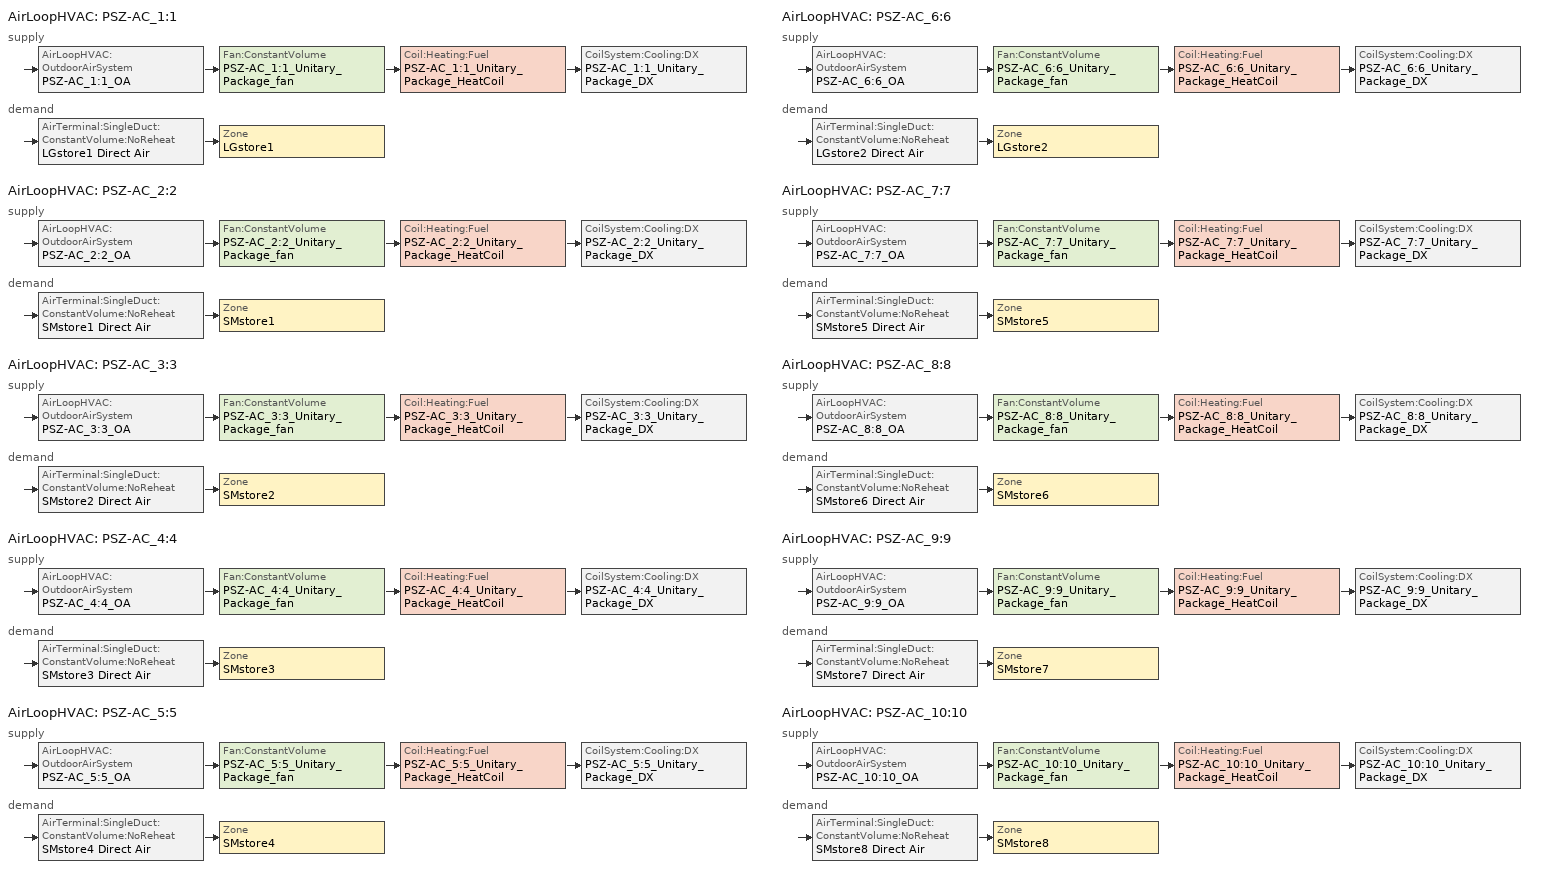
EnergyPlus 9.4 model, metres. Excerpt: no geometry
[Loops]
AirLoopHVAC 'PSZ-AC_1:1'
 supply: AirLoopHVAC:OutdoorAirSystem 'PSZ-AC_1:1_OA' > Fan:ConstantVolume 'PSZ-AC_1:1_Unitary_Package_fan' > Coil:Heating:Fuel 'PSZ-AC_1:1_Unitary_Package_HeatCoil' > CoilSystem:Cooling:DX 'PSZ-AC_1:1_Unitary_Package_DX'
 demand: AirTerminal:SingleDuct:ConstantVolume:NoReheat 'LGstore1 Direct Air' > Zone 'LGstore1'
AirLoopHVAC 'PSZ-AC_2:2'
 supply: AirLoopHVAC:OutdoorAirSystem 'PSZ-AC_2:2_OA' > Fan:ConstantVolume 'PSZ-AC_2:2_Unitary_Package_fan' > Coil:Heating:Fuel 'PSZ-AC_2:2_Unitary_Package_HeatCoil' > CoilSystem:Cooling:DX 'PSZ-AC_2:2_Unitary_Package_DX'
 demand: AirTerminal:SingleDuct:ConstantVolume:NoReheat 'SMstore1 Direct Air' > Zone 'SMstore1'
AirLoopHVAC 'PSZ-AC_3:3'
 supply: AirLoopHVAC:OutdoorAirSystem 'PSZ-AC_3:3_OA' > Fan:ConstantVolume 'PSZ-AC_3:3_Unitary_Package_fan' > Coil:Heating:Fuel 'PSZ-AC_3:3_Unitary_Package_HeatCoil' > CoilSystem:Cooling:DX 'PSZ-AC_3:3_Unitary_Package_DX'
 demand: AirTerminal:SingleDuct:ConstantVolume:NoReheat 'SMstore2 Direct Air' > Zone 'SMstore2'
AirLoopHVAC 'PSZ-AC_4:4'
 supply: AirLoopHVAC:OutdoorAirSystem 'PSZ-AC_4:4_OA' > Fan:ConstantVolume 'PSZ-AC_4:4_Unitary_Package_fan' > Coil:Heating:Fuel 'PSZ-AC_4:4_Unitary_Package_HeatCoil' > CoilSystem:Cooling:DX 'PSZ-AC_4:4_Unitary_Package_DX'
 demand: AirTerminal:SingleDuct:ConstantVolume:NoReheat 'SMstore3 Direct Air' > Zone 'SMstore3'
AirLoopHVAC 'PSZ-AC_5:5'
 supply: AirLoopHVAC:OutdoorAirSystem 'PSZ-AC_5:5_OA' > Fan:ConstantVolume 'PSZ-AC_5:5_Unitary_Package_fan' > Coil:Heating:Fuel 'PSZ-AC_5:5_Unitary_Package_HeatCoil' > CoilSystem:Cooling:DX 'PSZ-AC_5:5_Unitary_Package_DX'
 demand: AirTerminal:SingleDuct:ConstantVolume:NoReheat 'SMstore4 Direct Air' > Zone 'SMstore4'
AirLoopHVAC 'PSZ-AC_6:6'
 supply: AirLoopHVAC:OutdoorAirSystem 'PSZ-AC_6:6_OA' > Fan:ConstantVolume 'PSZ-AC_6:6_Unitary_Package_fan' > Coil:Heating:Fuel 'PSZ-AC_6:6_Unitary_Package_HeatCoil' > CoilSystem:Cooling:DX 'PSZ-AC_6:6_Unitary_Package_DX'
 demand: AirTerminal:SingleDuct:ConstantVolume:NoReheat 'LGstore2 Direct Air' > Zone 'LGstore2'
AirLoopHVAC 'PSZ-AC_7:7'
 supply: AirLoopHVAC:OutdoorAirSystem 'PSZ-AC_7:7_OA' > Fan:ConstantVolume 'PSZ-AC_7:7_Unitary_Package_fan' > Coil:Heating:Fuel 'PSZ-AC_7:7_Unitary_Package_HeatCoil' > CoilSystem:Cooling:DX 'PSZ-AC_7:7_Unitary_Package_DX'
 demand: AirTerminal:SingleDuct:ConstantVolume:NoReheat 'SMstore5 Direct Air' > Zone 'SMstore5'
AirLoopHVAC 'PSZ-AC_8:8'
 supply: AirLoopHVAC:OutdoorAirSystem 'PSZ-AC_8:8_OA' > Fan:ConstantVolume 'PSZ-AC_8:8_Unitary_Package_fan' > Coil:Heating:Fuel 'PSZ-AC_8:8_Unitary_Package_HeatCoil' > CoilSystem:Cooling:DX 'PSZ-AC_8:8_Unitary_Package_DX'
 demand: AirTerminal:SingleDuct:ConstantVolume:NoReheat 'SMstore6 Direct Air' > Zone 'SMstore6'
AirLoopHVAC 'PSZ-AC_9:9'
 supply: AirLoopHVAC:OutdoorAirSystem 'PSZ-AC_9:9_OA' > Fan:ConstantVolume 'PSZ-AC_9:9_Unitary_Package_fan' > Coil:Heating:Fuel 'PSZ-AC_9:9_Unitary_Package_HeatCoil' > CoilSystem:Cooling:DX 'PSZ-AC_9:9_Unitary_Package_DX'
 demand: AirTerminal:SingleDuct:ConstantVolume:NoReheat 'SMstore7 Direct Air' > Zone 'SMstore7'
AirLoopHVAC 'PSZ-AC_10:10'
 supply: AirLoopHVAC:OutdoorAirSystem 'PSZ-AC_10:10_OA' > Fan:ConstantVolume 'PSZ-AC_10:10_Unitary_Package_fan' > Coil:Heating:Fuel 'PSZ-AC_10:10_Unitary_Package_HeatCoil' > CoilSystem:Cooling:DX 'PSZ-AC_10:10_Unitary_Package_DX'
 demand: AirTerminal:SingleDuct:ConstantVolume:NoReheat 'SMstore8 Direct Air' > Zone 'SMstore8'
[AirLoopHVAC] Design supply air flow rate=Autosize
PSZ-AC_1:1; PSZ-AC_2:2; PSZ-AC_3:3; PSZ-AC_4:4; PSZ-AC_5:5; PSZ-AC_6:6; PSZ-AC_7:7; PSZ-AC_8:8; PSZ-AC_9:9; PSZ-AC_10:10
[AirTerminal:SingleDuct:ConstantVolume:NoReheat] Availability schedule=ALWAYS_ON; Maximum air flow rate=Autosize
LGstore1 Direct Air; LGstore2 Direct Air; SMstore1 Direct Air; SMstore2 Direct Air; SMstore3 Direct Air; SMstore4 Direct Air; SMstore5 Direct Air; SMstore6 Direct Air; SMstore7 Direct Air; SMstore8 Direct Air
[Coil:Cooling:DX:TwoSpeed] Availability schedule=ALWAYS_ON; High speed rated sensible heat ratio=0.79866; Low speed gross rated sensible heat ratio=0.79866
Name | Energy input ratio function of flow fraction curve | Energy input ratio function of temperature curve | High speed gross rated cooling cop | High speed gross rated total cooling capacity | High speed rated air flow rate | Low speed energy input ratio function of temperature curve | Low speed gross rated cooling cop | Low speed gross rated total cooling capacity | Low speed rated air flow rate | Low speed total cooling capacity function of temperature curve | Part load fraction correlation curve | Total cooling capacity function of flow fraction curve | Total cooling capacity function of temperature curve
PSZ-AC_1:1_Unitary_Package_CoolCoil | PSZ-AC_1:1_Unitary_PackagecoolEIRFFF | PSZ-AC_1:1_Unitary_PackagecoolEIRFT | 3.79883 | 29110.29 | 1.75855 | PSZ-AC_1:1_Unitary_PackagecoolEIRFT | 3.79883 | 14555.1 | 1.17237 | PSZ-AC_1:1_Unitary_PackagecoolCapFT | PSZ-AC_1:1_Unitary_PackagecoolPLR | PSZ-AC_1:1_Unitary_PackagecoolFFF | PSZ-AC_1:1_Unitary_PackagecoolCapFT
PSZ-AC_2:2_Unitary_Package_CoolCoil | PSZ-AC_2:2_Unitary_PackagecoolEIRFFF | PSZ-AC_2:2_Unitary_PackagecoolEIRFT | 4.11713 | 15746.92 | 0.95127 | PSZ-AC_2:2_Unitary_PackagecoolEIRFT | 4.11713 | 7873.46 | 0.63418 | PSZ-AC_2:2_Unitary_PackagecoolCapFT | PSZ-AC_2:2_Unitary_PackagecoolPLR | PSZ-AC_2:2_Unitary_PackagecoolFFF | PSZ-AC_2:2_Unitary_PackagecoolCapFT
PSZ-AC_3:3_Unitary_Package_CoolCoil | PSZ-AC_3:3_Unitary_PackagecoolEIRFFF | PSZ-AC_3:3_Unitary_PackagecoolEIRFT | 4.11713 | 16186.62 | 0.97783 | PSZ-AC_3:3_Unitary_PackagecoolEIRFT | 4.11713 | 8093.31 | 0.651887 | PSZ-AC_3:3_Unitary_PackagecoolCapFT | PSZ-AC_3:3_Unitary_PackagecoolPLR | PSZ-AC_3:3_Unitary_PackagecoolFFF | PSZ-AC_3:3_Unitary_PackagecoolCapFT
PSZ-AC_4:4_Unitary_Package_CoolCoil | PSZ-AC_4:4_Unitary_PackagecoolEIRFFF | PSZ-AC_4:4_Unitary_PackagecoolEIRFT | 4.11713 | 15930.19 | 0.96234 | PSZ-AC_4:4_Unitary_PackagecoolEIRFT | 4.11713 | 7965.095 | 0.64156 | PSZ-AC_4:4_Unitary_PackagecoolCapFT | PSZ-AC_4:4_Unitary_PackagecoolPLR | PSZ-AC_4:4_Unitary_PackagecoolFFF | PSZ-AC_4:4_Unitary_PackagecoolCapFT
PSZ-AC_5:5_Unitary_Package_CoolCoil | PSZ-AC_5:5_Unitary_PackagecoolEIRFFF | PSZ-AC_5:5_Unitary_PackagecoolEIRFT | 4.11713 | 15760.42 | 0.95209 | PSZ-AC_5:5_Unitary_PackagecoolEIRFT | 4.11713 | 7880.21 | 0.634727 | PSZ-AC_5:5_Unitary_PackagecoolCapFT | PSZ-AC_5:5_Unitary_PackagecoolPLR | PSZ-AC_5:5_Unitary_PackagecoolFFF | PSZ-AC_5:5_Unitary_PackagecoolCapFT
PSZ-AC_6:6_Unitary_Package_CoolCoil | PSZ-AC_6:6_Unitary_PackagecoolEIRFFF | PSZ-AC_6:6_Unitary_PackagecoolEIRFT | 3.79883 | 25839.45 | 1.56096 | PSZ-AC_6:6_Unitary_PackagecoolEIRFT | 3.79883 | 12919.7 | 1.04064 | PSZ-AC_6:6_Unitary_PackagecoolCapFT | PSZ-AC_6:6_Unitary_PackagecoolPLR | PSZ-AC_6:6_Unitary_PackagecoolFFF | PSZ-AC_6:6_Unitary_PackagecoolCapFT
PSZ-AC_7:7_Unitary_Package_CoolCoil | PSZ-AC_7:7_Unitary_PackagecoolEIRFFF | PSZ-AC_7:7_Unitary_PackagecoolEIRFT | 4.11713 | 13472.91 | 0.8139 | PSZ-AC_7:7_Unitary_PackagecoolEIRFT | 4.11713 | 6736.455 | 0.5426 | PSZ-AC_7:7_Unitary_PackagecoolCapFT | PSZ-AC_7:7_Unitary_PackagecoolPLR | PSZ-AC_7:7_Unitary_PackagecoolFFF | PSZ-AC_7:7_Unitary_PackagecoolCapFT
PSZ-AC_8:8_Unitary_Package_CoolCoil | PSZ-AC_8:8_Unitary_PackagecoolEIRFFF | PSZ-AC_8:8_Unitary_PackagecoolEIRFT | 4.11713 | 13385.83 | 0.80864 | PSZ-AC_8:8_Unitary_PackagecoolEIRFT | 4.11713 | 6692.915 | 0.539093 | PSZ-AC_8:8_Unitary_PackagecoolCapFT | PSZ-AC_8:8_Unitary_PackagecoolPLR | PSZ-AC_8:8_Unitary_PackagecoolFFF | PSZ-AC_8:8_Unitary_PackagecoolCapFT
PSZ-AC_9:9_Unitary_Package_CoolCoil | PSZ-AC_9:9_Unitary_PackagecoolEIRFFF | PSZ-AC_9:9_Unitary_PackagecoolEIRFT | 4.11713 | 13339.9 | 0.80586 | PSZ-AC_9:9_Unitary_PackagecoolEIRFT | 4.11713 | 6669.95 | 0.53724 | PSZ-AC_9:9_Unitary_PackagecoolCapFT | PSZ-AC_9:9_Unitary_PackagecoolPLR | PSZ-AC_9:9_Unitary_PackagecoolFFF | PSZ-AC_9:9_Unitary_PackagecoolCapFT
PSZ-AC_10:10_Unitary_Package_CoolCoil | PSZ-AC_10:10_Unitary_PackagecoolEIRFFF | PSZ-AC_10:10_Unitary_PackagecoolEIRFT | 4.11713 | 14498.3 | 0.87584 | PSZ-AC_10:10_Unitary_PackagecoolEIRFT | 4.11713 | 7249.15 | 0.583893 | PSZ-AC_10:10_Unitary_PackagecoolCapFT | PSZ-AC_10:10_Unitary_PackagecoolPLR | PSZ-AC_10:10_Unitary_PackagecoolFFF | PSZ-AC_10:10_Unitary_PackagecoolCapFT
[Coil:Heating:Fuel] Availability schedule=ALWAYS_ON; Burner efficiency=0.8; Fuel type=NaturalGas; Nominal capacity=Autosize
PSZ-AC_1:1_Unitary_Package_HeatCoil; PSZ-AC_2:2_Unitary_Package_HeatCoil; PSZ-AC_3:3_Unitary_Package_HeatCoil; PSZ-AC_4:4_Unitary_Package_HeatCoil; PSZ-AC_5:5_Unitary_Package_HeatCoil; PSZ-AC_6:6_Unitary_Package_HeatCoil; PSZ-AC_7:7_Unitary_Package_HeatCoil; PSZ-AC_8:8_Unitary_Package_HeatCoil; PSZ-AC_9:9_Unitary_Package_HeatCoil; PSZ-AC_10:10_Unitary_Package_HeatCoil
[CoilSystem:Cooling:DX] Availability schedule=ALWAYS_ON
Name | Cooling coil
PSZ-AC_1:1_Unitary_Package_DX | PSZ-AC_1:1_Unitary_Package_CoolCoil
PSZ-AC_2:2_Unitary_Package_DX | PSZ-AC_2:2_Unitary_Package_CoolCoil
PSZ-AC_3:3_Unitary_Package_DX | PSZ-AC_3:3_Unitary_Package_CoolCoil
PSZ-AC_4:4_Unitary_Package_DX | PSZ-AC_4:4_Unitary_Package_CoolCoil
PSZ-AC_5:5_Unitary_Package_DX | PSZ-AC_5:5_Unitary_Package_CoolCoil
PSZ-AC_6:6_Unitary_Package_DX | PSZ-AC_6:6_Unitary_Package_CoolCoil
PSZ-AC_7:7_Unitary_Package_DX | PSZ-AC_7:7_Unitary_Package_CoolCoil
PSZ-AC_8:8_Unitary_Package_DX | PSZ-AC_8:8_Unitary_Package_CoolCoil
PSZ-AC_9:9_Unitary_Package_DX | PSZ-AC_9:9_Unitary_Package_CoolCoil
PSZ-AC_10:10_Unitary_Package_DX | PSZ-AC_10:10_Unitary_Package_CoolCoil
[Controller:OutdoorAir] Economizer control action type=ModulateFlow; Economizer maximum limit dry bulb temperature=28; Economizer maximum limit enthalpy=64000; Economizer minimum limit dry bulb temperature=0; Lockout type=NoLockout; Maximum outdoor air flow rate=Autosize; Minimum limit type=FixedMinimum; Minimum outdoor air flow rate=Autosize
Name | Economizer control type | Maximum fraction of outdoor air schedule | Minimum outdoor air schedule
PSZ-AC_1:1_OA_Controller | DifferentialDryBulb | PSZ1_1_Timestep_Econ_Eff_SCH | Type1_MinOA_MotorizedDamper_SCH
PSZ-AC_2:2_OA_Controller | NoEconomizer | PSZ2_2_Timestep_Econ_Eff_SCH | Type1_MinOA_MotorizedDamper_SCH
PSZ-AC_3:3_OA_Controller | DifferentialDryBulb | PSZ3_3_Timestep_Econ_Eff_SCH | Type2_MinOA_MotorizedDamper_SCH
PSZ-AC_4:4_OA_Controller | DifferentialDryBulb | PSZ4_4_Timestep_Econ_Eff_SCH | Type2_MinOA_MotorizedDamper_SCH
PSZ-AC_5:5_OA_Controller | NoEconomizer | PSZ5_5_Timestep_Econ_Eff_SCH | Type2_MinOA_MotorizedDamper_SCH
PSZ-AC_6:6_OA_Controller | DifferentialDryBulb | PSZ6_6_Timestep_Econ_Eff_SCH | Type3_MinOA_MotorizedDamper_SCH
PSZ-AC_7:7_OA_Controller | NoEconomizer | PSZ7_7_Timestep_Econ_Eff_SCH | Type3_MinOA_MotorizedDamper_SCH
PSZ-AC_8:8_OA_Controller | NoEconomizer | PSZ8_8_Timestep_Econ_Eff_SCH | Type3_MinOA_MotorizedDamper_SCH
PSZ-AC_9:9_OA_Controller | NoEconomizer | PSZ9_9_Timestep_Econ_Eff_SCH | Type3_MinOA_MotorizedDamper_SCH
PSZ-AC_10:10_OA_Controller | NoEconomizer | PSZ10_10_Timestep_Econ_Eff_SCH | Type3_MinOA_MotorizedDamper_SCH
[DesignSpecification:OutdoorAir] Outdoor air flow per zone floor area=0.00118103; Outdoor air method=Flow/Area
SZ DSOA LGstore1; SZ DSOA LGstore2; SZ DSOA SMstore1; SZ DSOA SMstore2; SZ DSOA SMstore3; SZ DSOA SMstore4; SZ DSOA SMstore5; SZ DSOA SMstore6; SZ DSOA SMstore7; SZ DSOA SMstore8
[EnergyManagementSystem:Actuator] Actuated component control type=Fan Pressure Rise; Actuated component type=Fan
Name | Actuated component unique
PSZ1_1_Fan_Pressure | PSZ-AC_1:1_Unitary_Package_fan
PSZ2_2_Fan_Pressure | PSZ-AC_2:2_Unitary_Package_fan
PSZ3_3_Fan_Pressure | PSZ-AC_3:3_Unitary_Package_fan
PSZ4_4_Fan_Pressure | PSZ-AC_4:4_Unitary_Package_fan
PSZ5_5_Fan_Pressure | PSZ-AC_5:5_Unitary_Package_fan
PSZ6_6_Fan_Pressure | PSZ-AC_6:6_Unitary_Package_fan
PSZ7_7_Fan_Pressure | PSZ-AC_7:7_Unitary_Package_fan
PSZ8_8_Fan_Pressure | PSZ-AC_8:8_Unitary_Package_fan
PSZ9_9_Fan_Pressure | PSZ-AC_9:9_Unitary_Package_fan
PSZ10_10_Fan_Pressure | PSZ-AC_10:10_Unitary_Package_fan
[EnergyManagementSystem:InternalVariable]
Name | Internal data index key | Internal data type
LGSTORE1_Area | LGSTORE1 | Zone Floor Area
LGSTORE2_Area | LGSTORE2 | Zone Floor Area
PSZ1_1_DesignFlowMass | PSZ-AC_1:1_OA_CONTROLLER | Outdoor Air Controller Maximum Mass Flow Rate
PSZ1_1_Fan_DesignPressure | PSZ-AC_1:1_Unitary_Package_fan | Fan Nominal Pressure Rise
PSZ1_1_OADesignMass | PSZ-AC_1:1_OA_CONTROLLER | Outdoor Air Controller Minimum Mass Flow Rate
PSZ2_2_DesignFlowMass | PSZ-AC_2:2_OA_CONTROLLER | Outdoor Air Controller Maximum Mass Flow Rate
PSZ2_2_Fan_DesignPressure | PSZ-AC_2:2_Unitary_Package_fan | Fan Nominal Pressure Rise
PSZ2_2_OADesignMass | PSZ-AC_2:2_OA_CONTROLLER | Outdoor Air Controller Minimum Mass Flow Rate
PSZ3_3_DesignFlowMass | PSZ-AC_3:3_OA_CONTROLLER | Outdoor Air Controller Maximum Mass Flow Rate
PSZ3_3_Fan_DesignPressure | PSZ-AC_3:3_Unitary_Package_fan | Fan Nominal Pressure Rise
PSZ3_3_OADesignMass | PSZ-AC_3:3_OA_CONTROLLER | Outdoor Air Controller Minimum Mass Flow Rate
PSZ4_4_DesignFlowMass | PSZ-AC_4:4_OA_CONTROLLER | Outdoor Air Controller Maximum Mass Flow Rate
PSZ4_4_Fan_DesignPressure | PSZ-AC_4:4_Unitary_Package_fan | Fan Nominal Pressure Rise
PSZ4_4_OADesignMass | PSZ-AC_4:4_OA_CONTROLLER | Outdoor Air Controller Minimum Mass Flow Rate
PSZ5_5_DesignFlowMass | PSZ-AC_5:5_OA_CONTROLLER | Outdoor Air Controller Maximum Mass Flow Rate
PSZ5_5_Fan_DesignPressure | PSZ-AC_5:5_Unitary_Package_fan | Fan Nominal Pressure Rise
PSZ5_5_OADesignMass | PSZ-AC_5:5_OA_CONTROLLER | Outdoor Air Controller Minimum Mass Flow Rate
PSZ6_6_DesignFlowMass | PSZ-AC_6:6_OA_CONTROLLER | Outdoor Air Controller Maximum Mass Flow Rate
PSZ6_6_Fan_DesignPressure | PSZ-AC_6:6_Unitary_Package_fan | Fan Nominal Pressure Rise
PSZ6_6_OADesignMass | PSZ-AC_6:6_OA_CONTROLLER | Outdoor Air Controller Minimum Mass Flow Rate
PSZ7_7_DesignFlowMass | PSZ-AC_7:7_OA_CONTROLLER | Outdoor Air Controller Maximum Mass Flow Rate
PSZ7_7_Fan_DesignPressure | PSZ-AC_7:7_Unitary_Package_fan | Fan Nominal Pressure Rise
PSZ7_7_OADesignMass | PSZ-AC_7:7_OA_CONTROLLER | Outdoor Air Controller Minimum Mass Flow Rate
PSZ8_8_DesignFlowMass | PSZ-AC_8:8_OA_CONTROLLER | Outdoor Air Controller Maximum Mass Flow Rate
PSZ8_8_Fan_DesignPressure | PSZ-AC_8:8_Unitary_Package_fan | Fan Nominal Pressure Rise
PSZ8_8_OADesignMass | PSZ-AC_8:8_OA_CONTROLLER | Outdoor Air Controller Minimum Mass Flow Rate
PSZ9_9_DesignFlowMass | PSZ-AC_9:9_OA_CONTROLLER | Outdoor Air Controller Maximum Mass Flow Rate
PSZ9_9_Fan_DesignPressure | PSZ-AC_9:9_Unitary_Package_fan | Fan Nominal Pressure Rise
PSZ9_9_OADesignMass | PSZ-AC_9:9_OA_CONTROLLER | Outdoor Air Controller Minimum Mass Flow Rate
PSZ10_10_DesignFlowMass | PSZ-AC_10:10_OA_CONTROLLER | Outdoor Air Controller Maximum Mass Flow Rate
PSZ10_10_Fan_DesignPressure | PSZ-AC_10:10_Unitary_Package_fan | Fan Nominal Pressure Rise
PSZ10_10_OADesignMass | PSZ-AC_10:10_OA_CONTROLLER | Outdoor Air Controller Minimum Mass Flow Rate
SMSTORE1_Area | SMSTORE1 | Zone Floor Area
SMSTORE2_Area | SMSTORE2 | Zone Floor Area
SMSTORE3_Area | SMSTORE3 | Zone Floor Area
SMSTORE4_Area | SMSTORE4 | Zone Floor Area
SMSTORE5_Area | SMSTORE5 | Zone Floor Area
SMSTORE6_Area | SMSTORE6 | Zone Floor Area
SMSTORE7_Area | SMSTORE7 | Zone Floor Area
SMSTORE8_Area | SMSTORE8 | Zone Floor Area
[EnergyManagementSystem:Program]
PSZ4_4_Economizer_CTRL_Prog: SET PSZ4_4_Timestep_Econ_Eff = 0.7; SET PSZ4_4_MaxE = 0.7; SET PSZ4_4_DAT_Rqd = (PSZ4_4_DAT_Rqd*1.8) +32; SET OAT_F = (OAT_F*1.8) +32; SET OAwb_F = (OAwb_F*1.8) +32; IF PSZ4_4_OAFlowMass > (PSZ4_4_OADesignMass * PSZ4_4_OASch); SET PSZ4_4_Econo_Active = 1; ELSE; SET PSZ4_4_Econo_Active = 0; ENDIF; SET PSZ4_4_dT_Needed = 75 - PSZ4_4_DAT_Rqd; SET PSZ4_4_Cool_Des_dT = ((98*0.15) + (75*(1-0.15))) - 55; SET PSZ4_4_Cool_Load = PSZ4_4_dT_Needed/ PSZ4_4_Cool_Des_dT; IF PSZ4_4_Cool_Load > 1; SET PSZ4_4_Cool_Load = 1; ELSEIF PSZ4_4_Cool_Load < 0; SET PSZ4_4_Cool_Load = 0; ENDIF; IF PSZ4_4_Econo_Active == 1; SET PSZ4_4_Stage = PSZ4_4_Number_of_Stages; IF PSZ4_4_Stage == 2; IF PSZ4_4_Cool_Load < 0.6; SET PSZ4_4_Timestep_Econ_Eff = PSZ4_4_MaxE; ELSE; SET PSZ4_4_ECO_Eff = 0-2.18919863612305; SET PSZ4_4_ECO_Eff = PSZ4_4_ECO_Eff + (0-0.674461284910428 * PSZ4_4_Cool_Load); SET PSZ4_4_ECO_Eff = PSZ4_4_ECO_Eff + (0.000459106275872404 * (OAT_F^2)); SET PSZ4_4_ECO_Eff = PSZ4_4_ECO_Eff + (0-0.00000484778537945252 * (OAT_F^3)); SET PSZ4_4_ECO_Eff = PSZ4_4_ECO_Eff + (0.182915713033586 * OAwb_F); SET PSZ4_4_ECO_Eff = PSZ4_4_ECO_Eff + (0-0.00382838660261133 * (OAwb_F^2)); SET PSZ4_4_ECO_Eff = PSZ4_4_ECO_Eff + (0.0000255567460240583 * (OAwb_F^3)); SET PSZ4_4_Timestep_Econ_Eff = PSZ4_4_ECO_Eff; ENDIF; ELSE; SET PSZ4_4_ECO_Eff = 2.36337942464462; SET PSZ4_4_ECO_Eff = PSZ4_4_ECO_Eff + (0-0.409939515512619 * PSZ4_4_Cool_Load); SET PSZ4_4_ECO_Eff = PSZ4_4_ECO_Eff + (0-0.0565205596792225 * OAwb_F); SET PSZ4_4_ECO_Eff = PSZ4_4_ECO_Eff + (0-0.0000632612294169389 * (OAT_F^2)); SET PSZ4_4_Timestep_Econ_Eff = PSZ4_4_ECO_Eff + (0.000571724868775081 * (OAwb_F^2)); ENDIF; IF PSZ4_4_Timestep_Econ_Eff > PSZ4_4_MaxE; SET PSZ4_4_Timestep_Econ_Eff = PSZ4_4_MaxE; ELSEIF PSZ4_4_Timestep_Econ_Eff < (PSZ4_4_OADesignMass * PSZ4_4_OASch); SET PSZ4_4_Timestep_Econ_Eff = (PSZ4_4_OADesignMass * PSZ4_4_OASch); ENDIF; ENDIF
[EnergyManagementSystem:Sensor]
Name | Output variable or output meter index key | Output variable or output meter
LGSTORE1_LSr | LGSTORE1 | Zone Lights Electricity Rate
LGSTORE1_Occ_Sensor | LGSTORE1 | People Occupant Count
LGSTORE1_Temp | LGSTORE1 Air Node | System Node Temperature
LGSTORE2_LSr | LGSTORE2 | Zone Lights Electricity Rate
LGSTORE2_Occ_Sensor | LGSTORE2 | People Occupant Count
LGSTORE2_Temp | LGSTORE2 Air Node | System Node Temperature
PSZ1_1_Econo_Status | PSZ-AC_1:1 | Air System Outdoor Air Economizer Status
PSZ1_1_HeatingRTF | PSZ-AC_1:1_Unitary_Package_HeatCoil | Heating Coil Runtime Fraction
PSZ1_1_OAFlowMass | PSZ-AC_1:1_OAInlet Node | System Node Mass Flow Rate
PSZ1_1_RTF | PSZ-AC_1:1_Unitary_Package_CoolCoil | Cooling Coil Runtime Fraction
PSZ1_1_SpeedRatio | PSZ-AC_1:1_Unitary_Package_DX | Coil System Compressor Speed Ratio
PSZ2_2_Econo_Status | PSZ-AC_2:2 | Air System Outdoor Air Economizer Status
PSZ2_2_HeatingRTF | PSZ-AC_2:2_Unitary_Package_HeatCoil | Heating Coil Runtime Fraction
PSZ2_2_OAFlowMass | PSZ-AC_2:2_OAInlet Node | System Node Mass Flow Rate
PSZ2_2_RTF | PSZ-AC_2:2_Unitary_Package_CoolCoil | Cooling Coil Runtime Fraction
PSZ2_2_SpeedRatio | PSZ-AC_2:2_Unitary_Package_DX | Coil System Compressor Speed Ratio
PSZ3_3_Econo_Status | PSZ-AC_3:3 | Air System Outdoor Air Economizer Status
PSZ3_3_HeatingRTF | PSZ-AC_3:3_Unitary_Package_HeatCoil | Heating Coil Runtime Fraction
PSZ3_3_OAFlowMass | PSZ-AC_3:3_OAInlet Node | System Node Mass Flow Rate
PSZ3_3_RTF | PSZ-AC_3:3_Unitary_Package_CoolCoil | Cooling Coil Runtime Fraction
PSZ3_3_SpeedRatio | PSZ-AC_3:3_Unitary_Package_DX | Coil System Compressor Speed Ratio
PSZ4_4_Econo_Status | PSZ-AC_4:4 | Air System Outdoor Air Economizer Status
PSZ4_4_HeatingRTF | PSZ-AC_4:4_Unitary_Package_HeatCoil | Heating Coil Runtime Fraction
PSZ4_4_OAFlowMass | PSZ-AC_4:4_OAInlet Node | System Node Mass Flow Rate
PSZ4_4_RTF | PSZ-AC_4:4_Unitary_Package_CoolCoil | Cooling Coil Runtime Fraction
PSZ4_4_SpeedRatio | PSZ-AC_4:4_Unitary_Package_DX | Coil System Compressor Speed Ratio
PSZ5_5_Econo_Status | PSZ-AC_5:5 | Air System Outdoor Air Economizer Status
PSZ5_5_HeatingRTF | PSZ-AC_5:5_Unitary_Package_HeatCoil | Heating Coil Runtime Fraction
PSZ5_5_OAFlowMass | PSZ-AC_5:5_OAInlet Node | System Node Mass Flow Rate
PSZ5_5_RTF | PSZ-AC_5:5_Unitary_Package_CoolCoil | Cooling Coil Runtime Fraction
PSZ5_5_SpeedRatio | PSZ-AC_5:5_Unitary_Package_DX | Coil System Compressor Speed Ratio
PSZ6_6_Econo_Status | PSZ-AC_6:6 | Air System Outdoor Air Economizer Status
PSZ6_6_HeatingRTF | PSZ-AC_6:6_Unitary_Package_HeatCoil | Heating Coil Runtime Fraction
PSZ6_6_OAFlowMass | PSZ-AC_6:6_OAInlet Node | System Node Mass Flow Rate
PSZ6_6_RTF | PSZ-AC_6:6_Unitary_Package_CoolCoil | Cooling Coil Runtime Fraction
PSZ6_6_SpeedRatio | PSZ-AC_6:6_Unitary_Package_DX | Coil System Compressor Speed Ratio
PSZ7_7_Econo_Status | PSZ-AC_7:7 | Air System Outdoor Air Economizer Status
PSZ7_7_HeatingRTF | PSZ-AC_7:7_Unitary_Package_HeatCoil | Heating Coil Runtime Fraction
PSZ7_7_OAFlowMass | PSZ-AC_7:7_OAInlet Node | System Node Mass Flow Rate
PSZ7_7_RTF | PSZ-AC_7:7_Unitary_Package_CoolCoil | Cooling Coil Runtime Fraction
PSZ7_7_SpeedRatio | PSZ-AC_7:7_Unitary_Package_DX | Coil System Compressor Speed Ratio
PSZ8_8_Econo_Status | PSZ-AC_8:8 | Air System Outdoor Air Economizer Status
PSZ8_8_HeatingRTF | PSZ-AC_8:8_Unitary_Package_HeatCoil | Heating Coil Runtime Fraction
PSZ8_8_OAFlowMass | PSZ-AC_8:8_OAInlet Node | System Node Mass Flow Rate
PSZ8_8_RTF | PSZ-AC_8:8_Unitary_Package_CoolCoil | Cooling Coil Runtime Fraction
PSZ8_8_SpeedRatio | PSZ-AC_8:8_Unitary_Package_DX | Coil System Compressor Speed Ratio
PSZ9_9_Econo_Status | PSZ-AC_9:9 | Air System Outdoor Air Economizer Status
PSZ9_9_HeatingRTF | PSZ-AC_9:9_Unitary_Package_HeatCoil | Heating Coil Runtime Fraction
PSZ9_9_OAFlowMass | PSZ-AC_9:9_OAInlet Node | System Node Mass Flow Rate
PSZ9_9_RTF | PSZ-AC_9:9_Unitary_Package_CoolCoil | Cooling Coil Runtime Fraction
PSZ9_9_SpeedRatio | PSZ-AC_9:9_Unitary_Package_DX | Coil System Compressor Speed Ratio
PSZ10_10_Econo_Status | PSZ-AC_10:10 | Air System Outdoor Air Economizer Status
PSZ10_10_HeatingRTF | PSZ-AC_10:10_Unitary_Package_HeatCoil | Heating Coil Runtime Fraction
PSZ10_10_OAFlowMass | PSZ-AC_10:10_OAInlet Node | System Node Mass Flow Rate
PSZ10_10_RTF | PSZ-AC_10:10_Unitary_Package_CoolCoil | Cooling Coil Runtime Fraction
PSZ10_10_SpeedRatio | PSZ-AC_10:10_Unitary_Package_DX | Coil System Compressor Speed Ratio
SMSTORE1_LSr | SMSTORE1 | Zone Lights Electricity Rate
SMSTORE1_Occ_Sensor | SMSTORE1 | People Occupant Count
SMSTORE1_Temp | SMSTORE1 Air Node | System Node Temperature
SMSTORE2_LSr | SMSTORE2 | Zone Lights Electricity Rate
SMSTORE2_Occ_Sensor | SMSTORE2 | People Occupant Count
SMSTORE2_Temp | SMSTORE2 Air Node | System Node Temperature
SMSTORE3_LSr | SMSTORE3 | Zone Lights Electricity Rate
SMSTORE3_Occ_Sensor | SMSTORE3 | People Occupant Count
SMSTORE3_Temp | SMSTORE3 Air Node | System Node Temperature
SMSTORE4_LSr | SMSTORE4 | Zone Lights Electricity Rate
SMSTORE4_Occ_Sensor | SMSTORE4 | People Occupant Count
SMSTORE4_Temp | SMSTORE4 Air Node | System Node Temperature
SMSTORE5_LSr | SMSTORE5 | Zone Lights Electricity Rate
SMSTORE5_Occ_Sensor | SMSTORE5 | People Occupant Count
SMSTORE5_Temp | SMSTORE5 Air Node | System Node Temperature
SMSTORE6_LSr | SMSTORE6 | Zone Lights Electricity Rate
SMSTORE6_Occ_Sensor | SMSTORE6 | People Occupant Count
SMSTORE6_Temp | SMSTORE6 Air Node | System Node Temperature
SMSTORE7_LSr | SMSTORE7 | Zone Lights Electricity Rate
SMSTORE7_Occ_Sensor | SMSTORE7 | People Occupant Count
SMSTORE7_Temp | SMSTORE7 Air Node | System Node Temperature
SMSTORE8_LSr | SMSTORE8 | Zone Lights Electricity Rate
SMSTORE8_Occ_Sensor | SMSTORE8 | People Occupant Count
SMSTORE8_Temp | SMSTORE8 Air Node | System Node Temperature
[Fan:ConstantVolume] Maximum flow rate=Autosize; Motor in airstream fraction=1; Pressure rise=622.5
Name | Availability schedule | Fan total efficiency | Motor efficiency
PSZ-AC_1:1_Unitary_Package_fan | Type1_FAN_SCH | 0.58175 | 0.895
PSZ-AC_2:2_Unitary_Package_fan; PSZ-AC_3:3_Unitary_Package_fan; PSZ-AC_4:4_Unitary_Package_fan; PSZ-AC_5:5_Unitary_Package_fan | Type2_FAN_SCH | 0.56225 | 0.865
PSZ-AC_6:6_Unitary_Package_fan | Type3_FAN_SCH | 0.58175 | 0.895
PSZ-AC_7:7_Unitary_Package_fan; PSZ-AC_8:8_Unitary_Package_fan; PSZ-AC_9:9_Unitary_Package_fan; PSZ-AC_10:10_Unitary_Package_fan | Type3_FAN_SCH | 0.56225 | 0.865
[SetpointManager:MixedAir] Control variable=Temperature
Name | Setpoint node or nodelist
PSZ-AC_1:1_HeatC Temp Manager | PSZ-AC_1:1_Unitary_PackageCoolCoil air inlet
PSZ-AC_1:1_OAMixed Air Temp Manager | PSZ-AC_1:1_OA-PSZ-AC_1:1_Unitary_PackageNode
PSZ-AC_2:2_HeatC Temp Manager | PSZ-AC_2:2_Unitary_PackageCoolCoil air inlet
PSZ-AC_2:2_OAMixed Air Temp Manager | PSZ-AC_2:2_OA-PSZ-AC_2:2_Unitary_PackageNode
PSZ-AC_3:3_HeatC Temp Manager | PSZ-AC_3:3_Unitary_PackageCoolCoil air inlet
PSZ-AC_3:3_OAMixed Air Temp Manager | PSZ-AC_3:3_OA-PSZ-AC_3:3_Unitary_PackageNode
PSZ-AC_4:4_HeatC Temp Manager | PSZ-AC_4:4_Unitary_PackageCoolCoil air inlet
PSZ-AC_4:4_OAMixed Air Temp Manager | PSZ-AC_4:4_OA-PSZ-AC_4:4_Unitary_PackageNode
PSZ-AC_5:5_HeatC Temp Manager | PSZ-AC_5:5_Unitary_PackageCoolCoil air inlet
PSZ-AC_5:5_OAMixed Air Temp Manager | PSZ-AC_5:5_OA-PSZ-AC_5:5_Unitary_PackageNode
PSZ-AC_6:6_HeatC Temp Manager | PSZ-AC_6:6_Unitary_PackageCoolCoil air inlet
PSZ-AC_6:6_OAMixed Air Temp Manager | PSZ-AC_6:6_OA-PSZ-AC_6:6_Unitary_PackageNode
PSZ-AC_7:7_HeatC Temp Manager | PSZ-AC_7:7_Unitary_PackageCoolCoil air inlet
PSZ-AC_7:7_OAMixed Air Temp Manager | PSZ-AC_7:7_OA-PSZ-AC_7:7_Unitary_PackageNode
PSZ-AC_8:8_HeatC Temp Manager | PSZ-AC_8:8_Unitary_PackageCoolCoil air inlet
PSZ-AC_8:8_OAMixed Air Temp Manager | PSZ-AC_8:8_OA-PSZ-AC_8:8_Unitary_PackageNode
PSZ-AC_9:9_HeatC Temp Manager | PSZ-AC_9:9_Unitary_PackageCoolCoil air inlet
PSZ-AC_9:9_OAMixed Air Temp Manager | PSZ-AC_9:9_OA-PSZ-AC_9:9_Unitary_PackageNode
PSZ-AC_10:10_HeatC Temp Manager | PSZ-AC_10:10_Unitary_PackageCoolCoil air inlet
PSZ-AC_10:10_OAMixed Air Temp Manager | PSZ-AC_10:10_OA-PSZ-AC_10:10_Unitary_PackageNode
[SetpointManager:SingleZone:Reheat] Control variable=Temperature; Minimum supply air temperature=10
Name | Control zone | Maximum supply air temperature | Setpoint node or nodelist
SupAirTemp MngrLGstore1 | LGstore1 | 48.88 | PSZ-AC_1:1 Supply Equipment Outlet Node
SupAirTemp MngrLGstore2 | LGstore2 | 48.89 | PSZ-AC_6:6 Supply Equipment Outlet Node
SupAirTemp MngrSMstore1 | SMstore1 | 48.89 | PSZ-AC_2:2 Supply Equipment Outlet Node
SupAirTemp MngrSMstore2 | SMstore2 | 48.89 | PSZ-AC_3:3 Supply Equipment Outlet Node
SupAirTemp MngrSMstore3 | SMstore3 | 48.89 | PSZ-AC_4:4 Supply Equipment Outlet Node
SupAirTemp MngrSMstore4 | SMstore4 | 48.89 | PSZ-AC_5:5 Supply Equipment Outlet Node
SupAirTemp MngrSMstore5 | SMstore5 | 48.89 | PSZ-AC_7:7 Supply Equipment Outlet Node
SupAirTemp MngrSMstore6 | SMstore6 | 48.89 | PSZ-AC_8:8 Supply Equipment Outlet Node
SupAirTemp MngrSMstore7 | SMstore7 | 48.89 | PSZ-AC_9:9 Supply Equipment Outlet Node
SupAirTemp MngrSMstore8 | SMstore8 | 48.89 | PSZ-AC_10:10 Supply Equipment Outlet Node
[Sizing:System] 100 outdoor air in cooling=No; 100 outdoor air in heating=No; Central cooling capacity control method=OnOff; Central cooling design supply air humidity ratio=0.0085; Central cooling design supply air temperature=12.8; Central heating design supply air humidity ratio=0.008; Central heating design supply air temperature=40; Central heating maximum system air flow ratio=1; Cooling design capacity=Autosize; Cooling design capacity method=CoolingDesignCapacity; Cooling supply air flow rate=0; Cooling supply air flow rate method=DesignDay; Design outdoor air flow rate=Autosize; Heating design capacity=Autosize; Heating design capacity method=HeatingDesignCapacity; Heating supply air flow rate=0; Heating supply air flow rate method=DesignDay; Precool design humidity ratio=0.008; Precool design temperature=12.8; Preheat design humidity ratio=0.008; Preheat design temperature=7; System outdoor air method=ZoneSum; Type of load to size on=Sensible; Type of zone sum to use=NonCoincident; Zone maximum outdoor air fraction=1
PSZ-AC_1:1; PSZ-AC_2:2; PSZ-AC_3:3; PSZ-AC_4:4; PSZ-AC_5:5; PSZ-AC_6:6; PSZ-AC_7:7; PSZ-AC_8:8; PSZ-AC_9:9; PSZ-AC_10:10
[Sizing:Zone] Account for dedicated outdoor air system=No; Cooling design air flow method=DesignDay; Cooling design air flow rate=0; Cooling minimum air flow=0; Cooling minimum air flow fraction=0; Dedicated outdoor air high setpoint temperature for design=Autosize; Dedicated outdoor air low setpoint temperature for design=Autosize; Dedicated outdoor air system control strategy=NeutralSupplyAir; Heating design air flow method=DesignDay; Heating design air flow rate=0; Zone cooling design supply air humidity ratio=0.007; Zone cooling design supply air temperature=12.8; Zone cooling design supply air temperature input method=SupplyAirTemperature; Zone cooling sizing factor=0; Zone heating design supply air humidity ratio=0.008; Zone heating design supply air temperature=40; Zone heating design supply air temperature input method=SupplyAirTemperature; Zone heating sizing factor=0
Name | Design specification outdoor air object
LGstore1 | SZ DSOA LGstore1
SMstore1 | SZ DSOA SMstore1
SMstore2 | SZ DSOA SMstore2
SMstore3 | SZ DSOA SMstore3
SMstore4 | SZ DSOA SMstore4
LGstore2 | SZ DSOA LGstore2
SMstore5 | SZ DSOA SMstore5
SMstore6 | SZ DSOA SMstore6
SMstore7 | SZ DSOA SMstore7
SMstore8 | SZ DSOA SMstore8
[ThermostatSetpoint:DualSetpoint]
Name | Cooling setpoint temperature schedule | Heating setpoint temperature schedule
LGstore1 DualSPSched; SMstore1 DualSPSched | Type1_CLGSETP_SCH_NO_OPTIMUM | Type1_HTGSETP_SCH_NO_OPTIMUM
LGstore2 DualSPSched; SMstore5 DualSPSched; SMstore6 DualSPSched; SMstore7 DualSPSched; SMstore8 DualSPSched | Type3_CLGSETP_SCH_NO_OPTIMUM | Type3_HTGSETP_SCH_NO_OPTIMUM
SMstore2 DualSPSched; SMstore3 DualSPSched; SMstore4 DualSPSched | Type2_CLGSETP_SCH_NO_OPTIMUM | Type2_HTGSETP_SCH_NO_OPTIMUM
[WaterHeater:Mixed] Ambient temperature indicator=Zone; Deadband temperature difference=2; Heater control type=Cycle; Heater fuel type=Electricity; Heater maximum capacity=11722.84; Heater minimum capacity=0; Heater thermal efficiency=1; Maximum temperature limit=82.2222; Off cycle loss coefficient to ambient temperature=1.20598; Off cycle parasitic fuel consumption rate=173; Off cycle parasitic fuel type=Electricity; Off cycle parasitic heat fraction to tank=0; On cycle loss coefficient to ambient temperature=1.20598; On cycle parasitic fuel consumption rate=173; Peak use flow rate=1.89e-06; Setpoint temperature schedule=Hot Water Setpoint Temp Schedule; Tank volume=0.1514
Name | Ambient temperature zone | Use flow rate fraction schedule
Gas Tank1 | LGstore1 | Type1_SWH_SCH
Gas Tank2 | SMstore1 | Type1_SWH_SCH
Gas Tank3 | SMstore2 | Type2_SWH_SCH
Gas Tank4 | SMstore3 | Type2_SWH_SCH
Gas Tank5 | LGstore2 | Type3_SWH_SCH
Gas Tank6 | SMstore5 | Type3_SWH_SCH
Gas Tank7 | SMstore6 | Type3_SWH_SCH
[ZoneControl:Thermostat] Control type schedule=Dual Zone Control Type Sched
Name | Zone or zonelist | Control 1
LGstore1 Thermostat | LGstore1 | LGstore1 DualSPSched
LGstore2 Thermostat | LGstore2 | LGstore2 DualSPSched
SMstore1 Thermostat | SMstore1 | SMstore1 DualSPSched
SMstore2 Thermostat | SMstore2 | SMstore2 DualSPSched
SMstore3 Thermostat | SMstore3 | SMstore3 DualSPSched
SMstore4 Thermostat | SMstore4 | SMstore4 DualSPSched
SMstore5 Thermostat | SMstore5 | SMstore5 DualSPSched
SMstore6 Thermostat | SMstore6 | SMstore6 DualSPSched
SMstore7 Thermostat | SMstore7 | SMstore7 DualSPSched
SMstore8 Thermostat | SMstore8 | SMstore8 DualSPSched
[Zone equipment]
LGstore1: LGstore1 Direct Air
LGstore2: LGstore2 Direct Air
SMstore1: SMstore1 Direct Air
SMstore2: SMstore2 Direct Air
SMstore3: SMstore3 Direct Air
SMstore4: SMstore4 Direct Air
SMstore5: SMstore5 Direct Air
SMstore6: SMstore6 Direct Air
SMstore7: SMstore7 Direct Air
SMstore8: SMstore8 Direct Air
[Curve:Biquadratic] Maximum value of x=23.88889; Maximum value of y=46.11111; Minimum value of x=12.77778; Minimum value of y=21.11111
Name | Coefficient1 constant | Coefficient2 x | Coefficient3 x 2 | Coefficient4 y | Coefficient5 y 2 | Coefficient6 x y
PSZ-AC_1:1_Unitary_PackagecoolCapFT; PSZ-AC_2:2_Unitary_PackagecoolCapFT; PSZ-AC_3:3_Unitary_PackagecoolCapFT; PSZ-AC_4:4_Unitary_PackagecoolCapFT; PSZ-AC_5:5_Unitary_PackagecoolCapFT; PSZ-AC_6:6_Unitary_PackagecoolCapFT; PSZ-AC_7:7_Unitary_PackagecoolCapFT; PSZ-AC_8:8_Unitary_PackagecoolCapFT; PSZ-AC_9:9_Unitary_PackagecoolCapFT; PSZ-AC_10:10_Unitary_PackagecoolCapFT | 0.766956 | 0.0107756 | -4.14703e-05 | 0.00134961 | -0.000261144 | 0.000457488
PSZ-AC_1:1_Unitary_PackagecoolEIRFT; PSZ-AC_2:2_Unitary_PackagecoolEIRFT; PSZ-AC_3:3_Unitary_PackagecoolEIRFT; PSZ-AC_4:4_Unitary_PackagecoolEIRFT; PSZ-AC_5:5_Unitary_PackagecoolEIRFT; PSZ-AC_6:6_Unitary_PackagecoolEIRFT; PSZ-AC_7:7_Unitary_PackagecoolEIRFT; PSZ-AC_8:8_Unitary_PackagecoolEIRFT; PSZ-AC_9:9_Unitary_PackagecoolEIRFT; PSZ-AC_10:10_Unitary_PackagecoolEIRFT | 0.297145 | 0.0430933 | -0.000748766 | 0.00597727 | 0.000482112 | -0.000956448
[Curve:Quadratic]
Name | Maximum value of x | Minimum value of x | Coefficient1 constant | Coefficient2 x | Coefficient3 x 2
PSZ-AC_1:1_Unitary_PackagecoolEIRFFF; PSZ-AC_2:2_Unitary_PackagecoolEIRFFF; PSZ-AC_3:3_Unitary_PackagecoolEIRFFF; PSZ-AC_4:4_Unitary_PackagecoolEIRFFF; PSZ-AC_5:5_Unitary_PackagecoolEIRFFF; PSZ-AC_6:6_Unitary_PackagecoolEIRFFF; PSZ-AC_7:7_Unitary_PackagecoolEIRFFF; PSZ-AC_8:8_Unitary_PackagecoolEIRFFF; PSZ-AC_9:9_Unitary_PackagecoolEIRFFF; PSZ-AC_10:10_Unitary_PackagecoolEIRFFF | 1.5 | 0.5 | 1.156 | -0.1816 | 0.0256
PSZ-AC_1:1_Unitary_PackagecoolFFF; PSZ-AC_2:2_Unitary_PackagecoolFFF; PSZ-AC_3:3_Unitary_PackagecoolFFF; PSZ-AC_4:4_Unitary_PackagecoolFFF; PSZ-AC_5:5_Unitary_PackagecoolFFF; PSZ-AC_6:6_Unitary_PackagecoolFFF; PSZ-AC_7:7_Unitary_PackagecoolFFF; PSZ-AC_8:8_Unitary_PackagecoolFFF; PSZ-AC_9:9_Unitary_PackagecoolFFF; PSZ-AC_10:10_Unitary_PackagecoolFFF | 1.5 | 0.5 | 0.8 | 0.2 | 0
PSZ-AC_1:1_Unitary_PackagecoolPLR; PSZ-AC_2:2_Unitary_PackagecoolPLR; PSZ-AC_3:3_Unitary_PackagecoolPLR; PSZ-AC_4:4_Unitary_PackagecoolPLR; PSZ-AC_5:5_Unitary_PackagecoolPLR; PSZ-AC_6:6_Unitary_PackagecoolPLR; PSZ-AC_7:7_Unitary_PackagecoolPLR; PSZ-AC_8:8_Unitary_PackagecoolPLR; PSZ-AC_9:9_Unitary_PackagecoolPLR; PSZ-AC_10:10_Unitary_PackagecoolPLR | 1 | 0 | 0.75 | 0.25 | 0
[Schedule:Compact]
ALWAYS_ON: Through: 12/31, For: AllDays, Until: 24:00, 1
Dual Zone Control Type Sched: Through: 12/31, For: AllDays, Until: 24:00, 4
Hot Water Setpoint Temp Schedule: THROUGH: 12/31, FOR: AllDays, UNTIL: 24:00, 60
Type1_CLGSETP_SCH_NO_OPTIMUM: Through: 12/31, For: SummerDesignDay, Until: 08:00, 29.44, Until: 09:00, 26.67, Until: 23:00, 23.89, Until: 24:00, 23.89, For: Monday Tuesday Wednesday Thursday, Until: 08:00, 29.44, Until: 09:00, 23.89, Until: 23:00, 23.89, Until: 24:00, 23.89, For WinterDesignDay, Until: 24:00, 29.44, For: Friday Saturday, Until: 01:00, 23.89, Until: 08:00, 29.44, Until: 09:00, 23.89, Until: 23:00, 23.89, Until: 24:00, 23.89, For: Sunday Holidays AllOtherDays, Until:  8:00, 29.44, Until:  8:00, 26.67, Until: 23:00, 23.89, Until: 24:00, 23.89
Type1_FAN_SCH: Through: 12/31, For: Monday Tuesday Wednesday Thursday SummerDesignDay, Until: 08:00, 0, Until: 23:00, 1, Until: 24:00, 1, For: Friday Saturday WinterDesignDay, Until: 01:00, 1, Until: 08:00, 0, Until: 22:00, 1, Until: 24:00, 1, For: Sunday Holidays AllOtherDays, Until: 08:00, 0, Until: 23:00, 1, Until: 24:00, 1
Type1_HTGSETP_SCH_NO_OPTIMUM: Through: 12/31, For: WinterDesignDay, Until: 01:00, 21.11, Until: 08:00, 15.56, Until: 09:00, 18.33, Until: 23:00, 21.11, Until: 24:00, 21.11, For: Monday Tuesday Wednesday Thursday, Until: 01:00, 21.11, Until: 08:00, 15.56, Until: 09:00, 21.11, Until: 23:00, 21.11, Until: 24:00, 21.11, For SummerDesignDay, Until: 24:00, 15.56, For: Friday Saturday, Until: 08:00, 15.56, Until: 09:00, 21.11, Until: 23:00, 21.11, Until: 24:00, 21.11, For: Sunday Holidays AllOtherDays, Until:  8:00, 15.56, Until:  9:00, 21.11, Until: 23:00, 21.11, Until: 24:00, 21.11
Type1_MinOA_MotorizedDamper_SCH: Through: 12/31, For: Monday Tuesday Wednesday Thursday SummerDesignDay, Until: 09:00, 0, Until: 23:00, 1, Until: 24:00, 1, For: Friday Saturday WinterDesignDay, Until: 01:00, 1, Until: 09:00, 0, Until: 22:00, 1, Until: 24:00, 1, For: Sunday Holidays AllOtherDays, Until: 09:00, 0, Until: 23:00, 1, Until: 24:00, 1
Type1_SWH_SCH: Through: 12/31, For: Monday Tuesday Wednesday Thursday SummerDesignDay, Until: 01:00, 0, Until: 03:00, 0, Until: 07:00, 0, Until: 09:00, 0.04, Until: 10:00, 0.15, Until: 11:00, 0.23, Until: 12:00, 0.32, Until: 13:00, 0.41, Until: 14:00, 0.62, Until: 15:00, 0.6, Until: 16:00, 0.55, Until: 17:00, 0.45, Until: 18:00, 0.5, Until: 19:00, 0.46, Until: 20:00, 0.47, Until: 21:00, 0.34, Until: 22:00, 0.33, Until: 23:00, 0.23, Until: 24:00, 0.13, For: Friday Saturday WinterDesignDay, Until: 01:00, 0.13, Until: 02:00, 0, Until: 03:00, 0, Until: 07:00, 0, Until: 08:00, 0, Until: 09:00, 0, Until: 10:00, 0.2, Until: 11:00, 0.23, Until: 12:00, 0.32, Until: 13:00, 0.41, Until: 14:00, 0.65, Until: 15:00, 0.6, Until: 16:00, 0.55, Until: 17:00, 0.45, Until: 18:00, 0.5, Until: 19:00, 0.46, Until: 20:00, 0.47, Until: 21:00, 0.34, Until: 22:00, 0.33, Until: 23:00, 0.23, Until: 24:00, 0.13, For: Sunday Holidays AllOtherDays, Until: 01:00, 0, Until: 03:00, 0, Until: 07:00, 0, Until: 08:00, 0, Until: 09:00, 0.1, Until: 10:00, 0.14, Until: 11:00, 0.29, Until: 12:00, 0.31, Until: 14:00, 0.36, Until: 15:00, 0.34, Until: 16:00, 0.35, Until: 17:00, 0.37, Until: 18:00, 0.34, Until: 19:00, 0.25, Until: 20:00, 0.27, Until: 21:00, 0.21, Until: 22:00, 0.16, Until: 23:00, 0.16, Until: 24:00, 0.1
Type2_CLGSETP_SCH_NO_OPTIMUM: Through: 12/31, For: SummerDesignDay, Until: 07:00, 29.44, Until: 08:00, 26.67, Until: 20:00, 23.89, Until: 24:00, 29.44, For: Weekdays, Until: 07:00, 29.44, Until: 08:00, 23.89, Until: 20:00, 23.89, Until: 24:00, 29.44, For WinterDesignDay, Until: 24:00, 29.44, For: Saturday, Until: 07:00, 29.44, Until: 08:00, 23.89, Until: 18:00, 23.89, Until: 24:00, 29.44, For: Sunday Holidays AllOtherDays, Until:  8:00, 29.44, Until:  9:00, 23.89, Until: 17:00, 23.89, Until: 24:00, 29.44
Type2_FAN_SCH: Through: 12/31, For: Weekdays SummerDesignDay, Until: 07:00, 0, Until: 21:00, 1, Until: 24:00, 0, For: Saturday WinterDesignDay, Until: 07:00, 0, Until: 19:00, 1, Until: 24:00, 0, For: Sunday Holidays AllOtherDays, Until: 08:00, 0, Until: 18:00, 1, Until: 24:00, 0
Type2_HTGSETP_SCH_NO_OPTIMUM: Through: 12/31, For: WinterDesignDay, Until: 07:00, 15.56, Until: 08:00, 18.33, Until: 21:00, 21.11, Until: 24:00, 15.56, For: Weekdays, Until: 07:00, 15.56, Until: 08:00, 21.11, Until: 21:00, 21.11, Until: 24:00, 15.56, For SummerDesignDay, Until: 24:00, 15.56, For: Saturday, Until: 07:00, 15.56, Until: 08:00, 21.11, Until: 19:00, 21.11, Until: 24:00, 15.56, For: Sunday Holidays AllOtherDays, Until:  8:00, 15.56, Until:  9:00, 21.11, Until: 18:00, 21.11, Until: 24:00, 15.56
Type2_MinOA_MotorizedDamper_SCH; Type3_FAN_SCH: Through: 12/31, For: Weekdays SummerDesignDay, Until: 08:00, 0, Until: 21:00, 1, Until: 24:00, 0, For: Saturday WinterDesignDay, Until: 08:00, 0, Until: 19:00, 1, Until: 24:00, 0, For: Sunday Holidays AllOtherDays, Until: 09:00, 0, Until: 18:00, 1, Until: 24:00, 0
Type2_SWH_SCH: Through: 12/31, For: Weekdays SummerDesignDay, Until: 01:00, 0, Until: 03:00, 0, Until: 08:00, 0, Until: 09:00, 0.15, Until: 10:00, 0.23, Until: 11:00, 0.32, Until: 12:00, 0.41, Until: 13:00, 0.57, Until: 14:00, 0.62, Until: 15:00, 0.61, Until: 16:00, 0.5, Until: 17:00, 0.45, Until: 18:00, 0.46, Until: 19:00, 0.47, Until: 20:00, 0.42, Until: 21:00, 0.34, Until: 22:00, 0, Until: 23:00, 0, Until: 24:00, 0, For: Saturday WinterDesignDay, Until: 01:00, 0, Until: 02:00, 0, Until: 03:00, 0, Until: 07:00, 0, Until: 08:00, 0, Until: 09:00, 0.2, Until: 10:00, 0.24, Until: 11:00, 0.27, Until: 12:00, 0.42, Until: 13:00, 0.54, Until: 14:00, 0.62, Until: 15:00, 0.6, Until: 16:00, 0.5, Until: 17:00, 0.48, Until: 18:00, 0.47, Until: 19:00, 0.34, Until: 20:00, 0, Until: 21:00, 0, Until: 22:00, 0, Until: 23:00, 0, Until: 24:00, 0, For: Sunday Holidays AllOtherDays, Until: 01:00, 0, Until: 03:00, 0, Until: 07:00, 0, Until: 08:00, 0, Until: 09:00, 0, Until: 10:00, 0.12, Until: 11:00, 0.14, Until: 12:00, 0.29, Until: 13:00, 0.33, Until: 14:00, 0.4, Until: 15:00, 0.36, Until: 16:00, 0.37, Until: 17:00, 0.35, Until: 18:00, 0.37, Until: 19:00, 0, Until: 21:00, 0, Until: 22:00, 0, Until: 23:00, 0, Until: 24:00, 0
Type3_CLGSETP_SCH_NO_OPTIMUM: Through: 12/31, For: SummerDesignDay, Until: 08:00, 29.44, Until: 09:00, 26.67, Until: 21:00, 23.89, Until: 24:00, 29.44, For: Weekdays, Until: 08:00, 29.44, Until: 09:00, 23.89, Until: 21:00, 23.89, Until: 24:00, 29.44, For WinterDesignDay, Until: 24:00, 29.44, For: Saturday, Until: 08:00, 29.44, Until: 09:00, 23.89, Until: 18:00, 23.89, Until: 24:00, 29.44, For: Sunday Holidays AllOtherDays, Until:  9:00, 29.44, Until: 10:00, 23.89, Until: 17:00, 23.89, Until: 24:00, 29.44
Type3_HTGSETP_SCH_NO_OPTIMUM: Through: 12/31, For: WinterDesignDay, Until: 08:00, 15.56, Until: 09:00, 18.33, Until: 21:00, 21.11, Until: 24:00, 15.56, For: Weekdays, Until: 08:00, 15.56, Until: 09:00, 21.11, Until: 21:00, 21.11, Until: 24:00, 15.56, For SummerDesignDay, Until: 24:00, 15.56, For: Saturday, Until: 08:00, 15.56, Until: 09:00, 21.11, Until: 19:00, 21.11, Until: 24:00, 15.56, For: Sunday Holidays AllOtherDays, Until:  9:00, 15.56, Until: 10:00, 21.11, Until: 18:00, 21.11, Until: 24:00, 15.56
Type3_MinOA_MotorizedDamper_SCH: Through: 12/31, For: Weekdays SummerDesignDay, Until: 09:00, 0, Until: 21:00, 1, Until: 24:00, 0, For: Saturday WinterDesignDay, Until: 09:00, 0, Until: 19:00, 1, Until: 24:00, 0, For: Sunday Holidays AllOtherDays, Until: 10:00, 0, Until: 18:00, 1, Until: 24:00, 0
Type3_SWH_SCH: Through: 12/31, For: Weekdays SummerDesignDay, Until: 01:00, 0, Until: 03:00, 0, Until: 07:00, 0, Until: 09:00, 0, Until: 10:00, 0.15, Until: 11:00, 0.25, Until: 12:00, 0.41, Until: 13:00, 0.57, Until: 14:00, 0.62, Until: 15:00, 0.61, Until: 16:00, 0.5, Until: 17:00, 0.45, Until: 18:00, 0.46, Until: 19:00, 0.47, Until: 20:00, 0.42, Until: 21:00, 0.34, Until: 22:00, 0, Until: 23:00, 0, Until: 24:00, 0, For: Saturday WinterDesignDay, Until: 01:00, 0, Until: 02:00, 0, Until: 03:00, 0, Until: 07:00, 0, Until: 08:00, 0, Until: 09:00, 0, Until: 10:00, 0.2, Until: 11:00, 0.27, Until: 12:00, 0.42, Until: 13:00, 0.54, Until: 14:00, 0.59, Until: 15:00, 0.6, Until: 16:00, 0.49, Until: 17:00, 0.48, Until: 18:00, 0.47, Until: 19:00, 0.46, Until: 20:00, 0, Until: 21:00, 0, Until: 22:00, 0, Until: 23:00, 0, Until: 24:00, 0, For: Sunday Holidays AllOtherDays, Until: 01:00, 0, Until: 03:00, 0, Until: 07:00, 0, Until: 08:00, 0, Until: 09:00, 0, Until: 10:00, 0, Until: 11:00, 0.12, Until: 12:00, 0.29, Until: 13:00, 0.31, Until: 15:00, 0.36, Until: 16:00, 0.34, Until: 17:00, 0.35, Until: 18:00, 0.37, Until: 19:00, 0, Until: 20:00, 0, Until: 22:00, 0, Until: 23:00, 0, Until: 24:00, 0
[Schedule:Constant] Hourly value=0.7
PSZ1_1_Timestep_Econ_Eff_SCH; PSZ2_2_Timestep_Econ_Eff_SCH; PSZ3_3_Timestep_Econ_Eff_SCH; PSZ4_4_Timestep_Econ_Eff_SCH; PSZ5_5_Timestep_Econ_Eff_SCH; PSZ6_6_Timestep_Econ_Eff_SCH; PSZ7_7_Timestep_Econ_Eff_SCH; PSZ8_8_Timestep_Econ_Eff_SCH; PSZ9_9_Timestep_Econ_Eff_SCH; PSZ10_10_Timestep_Econ_Eff_SCH
